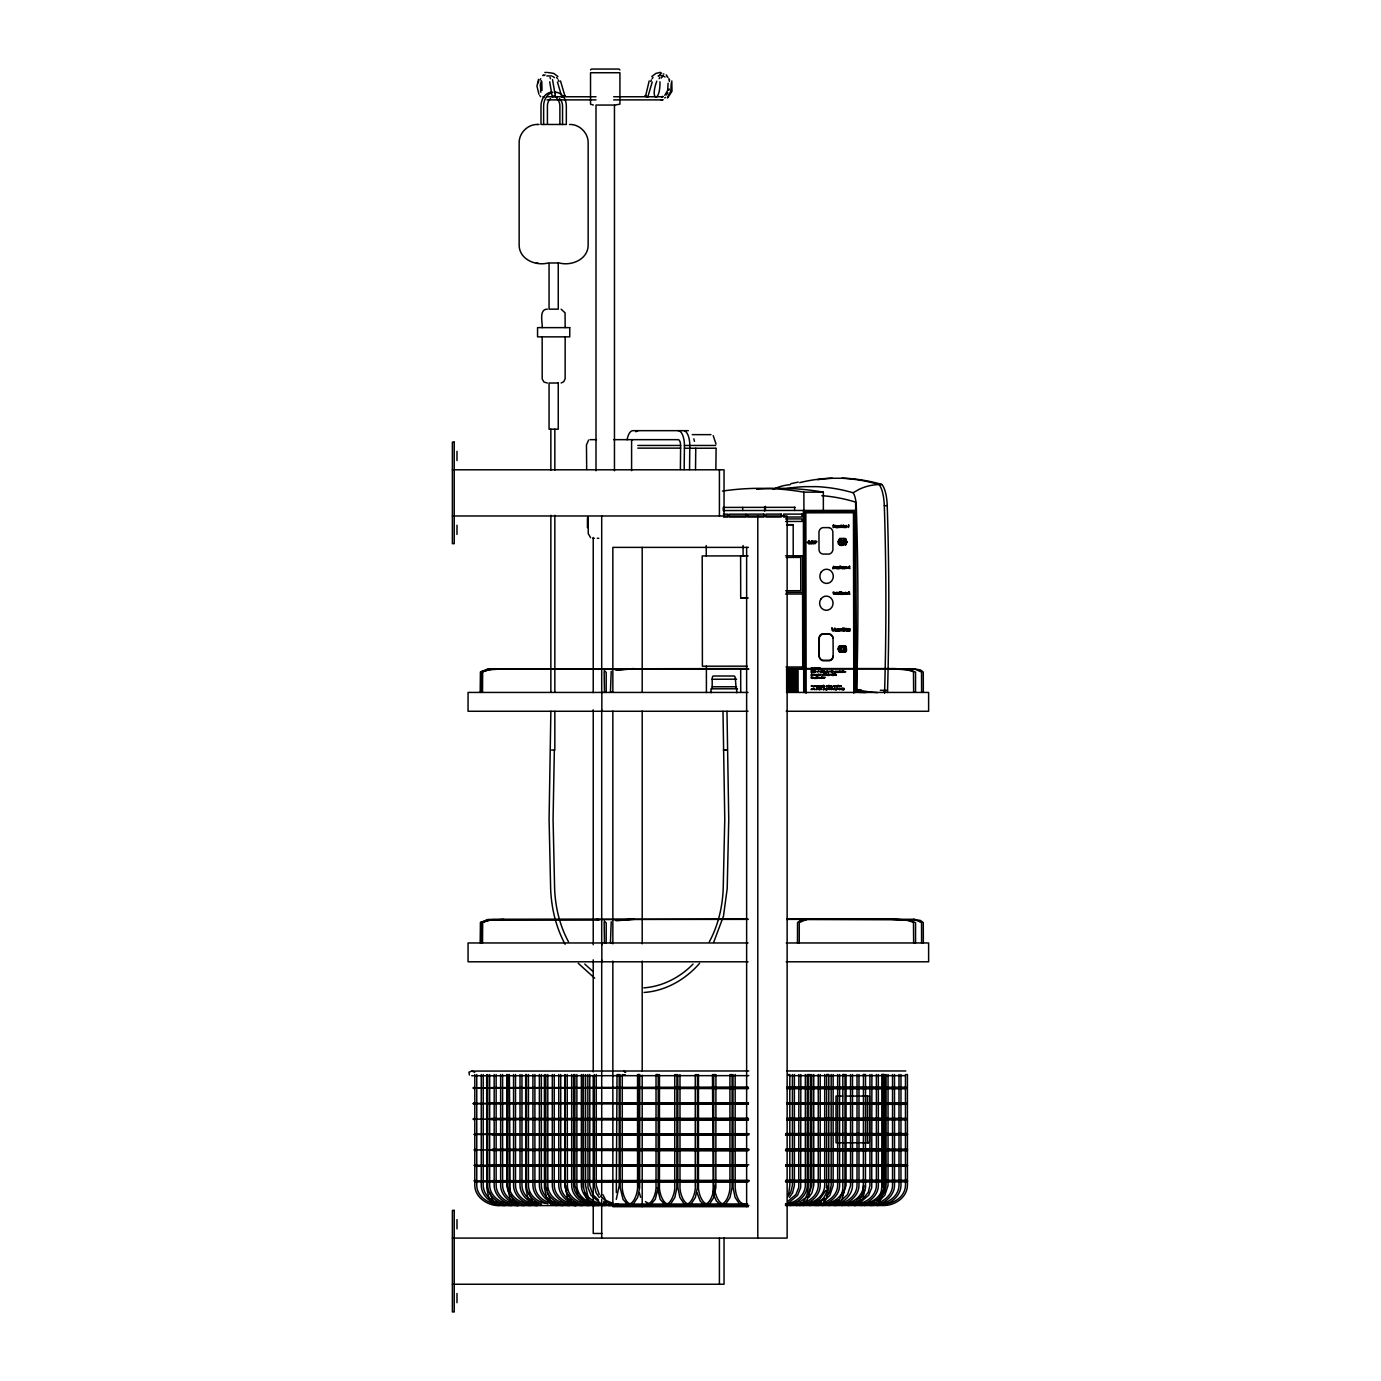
<?xml version="1.0" encoding="UTF-8"?>
<svg xmlns="http://www.w3.org/2000/svg" width="1381" height="1381" viewBox="0 0 1381 1381"><rect width="100%" height="100%" fill="white"/><g stroke="black" fill="none" stroke-linecap="round" stroke-linejoin="round"><path stroke-width="1.5" d="M817.362 686.978L817.293 686.064M680.384 469.436L680.626 445.459A5.8 2.451 -90 0 0 678.192 439.659L613.596 439.659M684.182 469.609L684.424 445.459A14.777 6.249 -90 0 0 678.192 430.665M689.551 469.609L689.792 445.459A14.777 6.249 -90 0 0 683.543 430.665L632.861 430.665A14.777 6.249 -90 0 0 627.095 439.797M695.523 469.592L695.765 448.238M715.859 469.212L716.1 448.186M812.926 674.791L813.012 674.498M822.04 689.084L822.023 689.084M830.879 686.961C831.31 683.181 832.536 690.241 832.156 686.616L831.552 685.787L830.861 686.961M837.766 688.515C835.367 688.342 840.597 689.551 837.991 688.636M834.262 671.891L833.485 671.114L834.089 672.167M865.749 692.572A49.509 3.919 1.4 0 1 863.401 692.485L856.583 692.209L856.652 689.637A966.13 311.864 89.9 0 0 856.324 506.672L856.255 504.98A17.124 5.524 89.9 0 0 853.285 492.965M829.981 671.39C831.655 671.166 827.996 672.064 830.016 671.39M822.506 1203.766L826.753 1197.292L828.738 1187.677L828.807 1074.522L826.632 1074.522L826.684 1185.485C830.948 1194.548 811.217 1210.723 821.005 1202.782M863.349 1074.522L865.524 1074.522L865.455 1187.677L862.59 1199.278L857.964 1204.612M831.742 674.446C828.168 673.98 831.845 675.378 831.725 674.446M819.416 687.03L819.416 685.805M846.588 526.713L845.828 525.902L846.622 526.713M849.298 630.685L849.142 628.976M840.891 648.138L842.168 650.589M844.033 671.546C841.909 672.478 844.758 669.457 844.015 672.392M818.26 671.045C820.918 671.114 814.876 672.668 818.294 671.425M832.087 671.028L832.432 672.426L831.379 671.131M837.49 671.753C838.871 669.388 838.129 674.929 837.559 671.459M839.562 685.839L839.199 686.944L839.907 685.753M819.002 687.203L818.778 686.029M836.679 689.533L836.696 688.618M840.252 689.205C839.389 686.806 838.785 691.553 840.287 689.067M814.238 688.532L814.807 689.361C815.808 690.569 812.442 688.221 813.823 689.43M813.823 686.409L814.876 686.15L813.892 686.65M816.206 689.43L816.43 688.653M818.001 689.326L817.293 688.981M820.072 686.754L820.124 685.77L820.297 686.72M829.498 689.292L830.879 688.653M835.643 674.204L836.265 675.395L835.85 674.118M844.568 671.753L845.742 671.839L844.62 671.598M812.684 672.461L812.08 670.683M811.717 678.209L811.079 677.536L812.114 677.363M840.045 527.507C836.869 525.729 842.928 525.522 839.7 527.507M823.369 674.946L822.196 674.463L823.283 675.188M826.494 1187.746L826.684 1185.485M863.47 1185.433C863.142 1196.619 851.801 1204.111 841.478 1203.956M865.266 1187.746L865.438 1185.485M882.683 1187.539L882.856 1074.522M825.717 674.429C823.18 672.392 827.771 675.723 825.717 674.152M884.479 692.433L884.634 690.362A974.779 314.661 89.9 0 0 884.306 505.688A25.514 8.234 89.9 0 0 879.093 484.576A49.664 45.349 -50 0 0 859.12 489.323L853.147 492.741L846.242 490.911A1464.464 472.734 89.9 0 0 816.689 486.647L804.26 486.664A1464.464 472.734 89.9 0 0 782.112 489.375M813.823 677.691L815.826 678.244L815.998 677.208M826.149 671.874L826.701 671.183L826.787 672.34M825.7 689.309L825.907 688.67M837.352 686.616L836.713 685.908L837.577 686.789M819.882 675.309L819.106 674.239L819.658 675.085M816.275 678.157L815.481 677.467L816.568 677.45M825.976 689.395L825.044 689.499M813.996 543.7L814.462 542.043M822.455 686.098L822.092 686.961M827.875 672.133L828.945 671.39L827.84 672.133M827.478 689.084L828.583 689.326L827.582 688.774M833.244 689.533L833.986 688.567L833.226 689.533M813.582 677.45C814.531 677.553 810.526 678.416 811.372 678.106M818.139 686.064L816.43 686.909M849.678 594.21C847.347 594.141 849.971 593.64 849.436 592.553M813.012 686.098L813.53 686.875L812.926 686.184M590.533 69.965L591.465 69.05L618.999 69.05L619.931 69.965M848.97 591.759L849.643 594.21M814.1 543.044L813.012 542.543L813.961 543.216M836.057 686.633C836.506 686.72 834.487 686.53 834.124 686.046M839.493 544.822L839.821 538.486M849.401 567.159L848.435 566.883L849.66 566.262M818.57 674.653L817.448 675.464L818.381 674.17M845.707 544.77L845.707 538.832M845.655 651.884L845.673 646.222M538.383 82.774L538.642 81.168M541.818 81.79L541.991 90.352M659.945 81.79C660.429 103.247 649.346 101.158 656.786 81.168M616.323 1192.545L617.031 1074.591L619.223 1074.591L619.223 1185.554L616.289 1199.347M849.401 592.553L848.59 592.035M812.149 668.87L811.614 667.955L812.063 669.043M819.434 687.03L818.778 687.445M840.166 527.145L839.976 526.04L839.527 526.99M847.036 567.936L846.139 567.246L847.054 567.936M842.462 543.717L842.703 543.803A8.131 7.699 89.9 0 0 843.739 542.957L843.946 540.368M844.395 542.025L844.205 540.644M844.223 649.139L844.154 647.758M814.186 672.15L814.272 671.183M815.532 675.154L814.894 674.256M835.678 672.046L835.574 671.373M812.114 675.395L812.287 674.532M823.3 672.357L823.18 671.149L820.849 671.149L820.832 672.443L822.144 672.443L822.109 671.149M819.641 671.511L820.728 671.701M817.259 688.981L818.173 688.67L817.604 689.326M836.472 593.951L836.489 592.518L838.647 592.518L838.716 594.382C839.544 589.48 839.475 596.281 837.87 593.744L837.041 594.382L837.093 592.518M838.716 594.417L839.147 592.484M587.443 527.646L587.443 517.892M838.181 527.507L838.543 526.144C838.802 530.131 838.94 523.209 838.025 526.955L837.231 525.764L837.266 527.507M842.462 527.49L843.325 525.039L842.237 526.713L841.081 525.039C842.099 529.527 840.839 526.506 842.928 525.557M844.671 568.627L845.068 567.108C845.362 571.561 845.517 563.845 844.499 568.005C843.411 563.845 843.774 571.561 843.964 567.108L844.706 568.627M824.181 678.33L825.009 677.225L824.371 678.036M668.87 90.352L669.198 88.988M788.482 1195.186L789.811 1185.554L789.811 1074.591L787.636 1074.591M844.654 593.744L845.552 592.432M841.046 540.644L842.703 543.803A8.131 7.699 89.9 0 0 843.636 542.957L844.154 542.474M840.77 648.138L842.168 647.534M846.19 566.728C844.205 570.215 849.885 567.367 846.156 566.728M823.939 678.14L823.732 677.242M652.229 82.014L647.862 96.791L645.514 96.342L649.174 80.944M843.826 688.48L843.532 689.309C842.255 687.686 844.05 692.244 843.791 688.48M845.068 651.815L845.224 646.187M836.679 685.908L837.904 686.012M829.774 689.464L828.945 689.102M811.769 688.843L811.182 689.706L811.631 688.791M842.151 688.463L841.685 689.654L842.306 688.463M815.947 542.698L816.965 541.421L815.083 541.007L815.101 543.717L815.653 542.698M833.451 568.074C835.971 570.508 833.261 563.586 833.261 568.644M814.393 669.44C813.271 665.642 811.735 670.545 814.894 669.44L814.859 668.266C816.413 671.995 815.67 665.193 815.601 668.836L814.876 667.644M843.705 689.602L844.102 688.48M819.572 689.689L819.261 688.946M832.76 568.644L833.658 566.193M812.632 689.412L812.08 688.67L812.96 689.05M820.918 675.05L820.487 674.17L820.953 675.05M824.647 686.599L824.112 685.856L824.526 686.754M836.938 672.081L836.523 671.131L836.886 672.133M841.115 689.361L840.563 688.618L841.461 688.998M823.093 686.737L822.886 685.805M826.787 686.737L826.58 685.805M834.538 675.067L832.311 675.464M839.89 539.022C855.857 535.811 836.178 555.145 840.011 538.901M839.717 646.153L845.327 646.187M836.731 689.43L835.729 690.103L836.558 688.515M817.207 685.891L816.378 686.858M821.816 686.046L820.935 686.892M825.873 1190.37L819.572 1199.519L811.614 1203.973M863.608 1192.891L864.644 1190.37M827.616 675.447L827.323 674.17L826.546 674.826M819.624 671.511L820.746 671.701M818.95 677.26L819.693 678.347L818.76 677.432M538.538 79.356L536.95 86.123L538.918 94.253M541.456 80.754L540.282 84.742L540.8 90.352M823.87 677.363L822.886 678.226M847.468 593.985C847.606 589.998 844.136 595.453 847.485 593.985M848.573 568.143L849.971 568.609L849.453 567.764M816.464 542.06L815.653 541.473M827.34 685.787L828.065 686.961L827.167 685.839M828.911 674.549L829.653 675.447L828.738 674.17M709.316 941.842C718.172 925.46 722.539 906.937 723.212 888.38L724.766 819.278L722.988 711.37M713.597 942.498L723.471 916.138L727.2 888.639L728.754 819.278L726.976 711.284M848.521 525.022L848.435 527.473L848.883 525.022M661.171 78.096L663.225 75.731M839.389 544.822L845.811 544.77M808.8 1194.548L811.804 1185.433L811.804 1074.522M842.41 1192.321C838.526 1199.83 830.24 1203.887 822.092 1203.956M842.824 1195.29L846.052 1185.485L846.052 1074.522M881.164 1192.321C877.401 1199.761 868.977 1203.887 860.846 1203.956M881.579 1195.29L884.807 1185.485L884.807 1074.522M839.562 645.738L839.562 652.16M814.203 672.029L814.238 671.183M837.318 568.644L837.732 568.005C839.372 570.526 839.372 563.707 838.526 568.661L838.491 566.78L836.334 566.78L836.006 568.351L835.298 566.78L836.506 568.558M844.257 647.758L842.22 647.689M667.852 92.855L666.402 94.892M827.202 689.551L827.202 688.636M824.198 688.066L823.318 689.62L823.87 688.86M831.466 688.515C831.051 691.467 833.503 687.289 831.293 688.636M658.789 75.834L661.464 73.02M552.193 96.601L555.386 96.083L552.193 96.601L549.707 81.79M848.538 568.143L849.436 567.159M625.334 1075.091L623.556 1075.022L625.144 1075.298M845.483 525.574C847.002 531.633 847.244 521.379 845.189 527.473L843.791 527.473M811.424 674.36L812.304 674.532M827.064 688.532L826.27 690.12L827.064 689.671M826.77 674.722L828.168 675.447L828.514 674.411M832.38 674.411L832.104 675.361M787.791 1196.602L790.726 1192.321L792.418 1185.433L792.418 1074.522M789.38 1197.517L792.556 1192.891L794.386 1185.485L794.386 1074.522M808.765 1197.517L811.942 1192.891L813.754 1185.485L813.754 1074.522M826.546 1196.602L829.498 1192.321L831.172 1185.433L831.172 1074.522M862.21 1195.29L855.944 1201.297L850.437 1203.956M881.458 1196.602L884.392 1192.321L886.084 1185.433L886.084 1074.522M667.852 96.705L670.803 91.232L671.287 82.774M837.283 686.702L837.024 686.737M814.479 675.274L813.858 674.152L814.1 675.24M814.013 678.399L816.05 678.434M830.879 689.568L830.861 688.653M835.695 685.77L836.144 686.771M819.037 689.706L819.572 688.083L819.296 689.516M844.084 649.588L843.567 650.071A8.131 7.699 89.9 0 1 842.531 650.917L842.065 650.589M815.481 671.632C814.755 669.198 815.032 674.532 815.929 671.149M832.536 674.377L833.14 675.43M841.426 671.373L841.133 672.409L841.461 671.373M835.229 671.373L835.988 672.098L834.953 672.271M815.532 675.05L815.739 674.808M834.003 685.994C831.811 687.962 835.505 683.992 834.815 686.944M699.563 963.334C685.597 979.509 665.59 990.988 644.064 992.456M849.419 567.764L849.626 566.262M829.239 674.394L828.565 675.447L828.531 674.118M818.122 677.795C819.175 676.845 815.895 677.778 818.139 677.622M815.808 686.219C813.599 685.39 817 686.668 815.757 686.081M826.39 685.77L826.58 686.944M651.746 76.542L655.906 73.4L660.498 72.347M633.43 1203.852L637.677 1197.379L639.662 1187.746L639.748 1074.591L637.556 1074.591L637.556 1185.537C638.143 1192.424 634 1203.749 629.028 1204.025M670.614 1203.921L674.86 1197.448L676.845 1187.833L676.932 1074.677L674.739 1074.677L674.739 1185.623C675.464 1192.2 671.166 1203.766 666.212 1204.111M691.139 1203.921L695.385 1197.448L697.37 1187.833L697.457 1074.677L695.264 1074.677L695.264 1185.623C695.989 1192.2 691.691 1203.766 686.737 1204.111M709.61 1203.852L713.856 1197.379L715.841 1187.746L715.928 1074.591L713.735 1074.591L713.735 1185.537C714.322 1192.442 710.179 1203.749 705.208 1204.025M725.802 1203.852L730.048 1197.379L732.034 1187.746L732.103 1074.591L729.928 1074.591L729.928 1185.537C730.514 1192.442 726.371 1203.749 721.383 1204.025M877.695 1203.697L881.941 1197.223L883.926 1187.591L883.995 1074.435L881.82 1074.435L881.82 1185.381C881.648 1193.08 879.076 1205.406 870.548 1203.956M847.036 593.968L847.036 592.829M561.808 96.791L564.915 95.893L561.808 96.791L557.441 82.014M846.449 592.829L846.449 593.968M693.055 964.076C680.091 977.403 662.5 986.552 643.805 987.847M807.177 1196.602L800.548 1201.47L789.794 1203.956M863.367 1198.466L868.252 1192.321L869.926 1185.433L869.926 1074.522M877.712 1199.519L879.818 1197.517M664.779 95.324L667.679 90.352L668.076 83.205M836.472 568.558L836.696 566.78M842.859 540.575L844.05 540.368M830.43 685.856L830.223 686.737M667.593 98.034L671.995 91.232L671.805 80.944M817.069 675.344L816.033 674.826L817.051 674.325M822.886 686.961L821.591 686.978M817.051 669.457L817.069 668.767M812.201 669.336C813.72 666.471 808.903 668.577 812.063 669.405M611.213 671.287L610.437 692.14L612.353 692.14M611.213 921.8L610.437 942.653L612.353 942.653M824.595 1198.466L817.293 1202.558L809.18 1203.956M823.646 1201.297L829.912 1195.29L833.14 1185.485L833.14 1074.522M838.957 1199.519L831.069 1203.956M841.771 1200.089L847.571 1194.548L850.558 1185.433L850.558 1074.522M879.507 1198.466L872.188 1202.558L864.074 1203.956M878.558 1201.297L884.807 1195.29L888.035 1185.485L888.035 1074.522M839.458 645.738L845.793 646.222M845.621 652.108L839.458 652.16M823.749 689.671L824.164 688.066M588.617 440.073L586.459 444.837L586.683 469.419M611.248 1202.834L609.28 1203.921M650.658 1204.612L655.285 1199.278L658.15 1187.677L658.219 1074.522L656.027 1074.522L656.027 1185.45C656.579 1192.338 652.557 1203.593 647.499 1203.956M802.775 1204.698L807.419 1199.347L810.267 1187.746L810.336 1074.591L808.161 1074.591L808.161 1185.537C808.748 1192.424 804.605 1203.749 799.616 1204.025M837.438 1204.612L842.065 1199.278L844.93 1187.677L844.999 1074.522L842.824 1074.522L842.824 1185.45C843.463 1192.062 839.337 1203.524 834.279 1203.956M838.198 685.356L838.181 686.495M743.479 1203.628L741.908 1204.025M841.271 686.875L841.236 685.839M787.636 1201.47L795.888 1194.548L798.719 1187.539L798.874 1074.522M788.706 1202.782L797.614 1195.29L800.669 1187.746L800.842 1074.522M861.14 1200.089L856.047 1202.558L847.934 1203.956M859.759 1202.782L868.666 1195.29L871.722 1187.746L871.894 1074.522M475.789 1166.047L473.959 1165.288L746.948 1164.718M849.798 631.065L850.299 629.028L848.435 628.545L848.469 631.117L849.608 631.1M801.619 1202.782L798.684 1203.973M804.363 1202.558C811.7 1200.106 818.139 1193.477 818.26 1185.433L818.26 1074.522M823.818 1202.54C830.861 1200.21 837.594 1193.477 837.646 1185.433L837.646 1074.522M824.595 1203.956C832.242 1201.453 839.544 1194.185 839.596 1185.485L839.596 1074.522M839.303 1201.47L828.548 1203.956M837.525 1203.956C845.431 1201.315 852.37 1194.168 852.509 1185.485L852.509 1074.522M843.981 1203.956C851.628 1201.453 858.913 1194.185 858.982 1185.485L858.982 1074.522M863.367 1203.956C870.997 1201.453 878.299 1194.185 878.351 1185.485L878.351 1074.522M873.051 1203.956L875.899 1202.782M878.644 1202.558C885.981 1200.106 892.419 1193.477 892.54 1185.433L892.54 1074.522M879.507 1203.956C887.154 1201.453 894.439 1194.185 894.508 1185.485L894.508 1074.522M885.963 1203.956C893.611 1201.453 900.913 1194.185 900.964 1185.485L900.964 1074.522M824.82 671.131L825.13 672.443L824.802 671.131M820.797 688.515L820.953 689.723L820.953 688.498M611.455 1204.819L608.52 1205.596M802.585 1204.819L799.651 1205.596M821.056 1204.733L818.122 1205.509M837.249 1204.733L834.314 1205.509M857.774 1204.733L854.839 1205.509M812.926 677.208L812.477 678.485M792.228 1203.973C800.169 1201.349 807.16 1194.185 807.298 1185.485L807.298 1074.522M805.158 1203.973C813.098 1201.349 820.072 1194.185 820.21 1185.485L820.21 1074.522M828.272 686.547L828.565 685.373L828.289 686.547M874.933 1205.181L870.6 1205.509M644.754 95.893L647.862 96.791M817.414 668.197L816.706 668.991M661.62 96.756L662.984 96.394M788.741 1203.334C797.182 1201.574 805.175 1194.513 805.347 1185.433L805.347 1074.522M859.793 1203.334C868.235 1201.574 876.227 1194.513 876.4 1185.433L876.4 1074.522M821.971 677.173L821.764 678.503M546.79 75.938L551.554 75.938M658.116 75.938L659.289 75.679M790.778 483.73L798.183 482.107M841.219 540.385L842.531 540.8M820.193 677.829L821.143 678.071L820.055 677.708M856.583 689.879L855.633 502.132A1409.19 454.901 89.9 0 0 821.799 495.658M839.717 538.486L845.207 538.417M615.322 669.992L633.741 668.559M616.875 670.165L633.793 668.836M615.322 920.523L633.741 919.073M616.875 920.678L633.793 919.366M801.653 1203.334L796.25 1203.956M795.68 1204.836L789.863 1205.509M802.137 1204.836L796.319 1205.509M808.593 1204.836L802.775 1205.509M821.022 1203.334L815.636 1203.956M815.049 1204.836L809.231 1205.509M821.505 1204.836L815.688 1205.509M827.979 1204.836L822.161 1205.509M837.525 1203.818C846.933 1203.006 856.79 1195.687 857.014 1185.433L857.014 1074.522M834.435 1204.836L828.617 1205.509M840.891 1204.836L835.073 1205.509M847.347 1204.836L841.53 1205.509M853.803 1204.836L847.986 1205.509M860.259 1204.836L854.459 1205.509M866.733 1204.836L860.915 1205.509M875.934 1203.334L785.685 1203.869M869.961 1204.836L864.143 1205.509M873.293 1205.371L876.417 1204.836M882.873 1204.836L877.056 1205.509M561.152 382.986L563.811 381.674L565.14 378.705L565.157 336.86M544.874 72.468L546.652 72.468M856.893 1203.818L854.39 1203.956C860.777 1203.369 863.505 1192.045 863.349 1185.45L863.47 1074.522M488.598 669.233L482.124 672.081L482.073 692.433M488.598 919.746L482.124 922.612L482.073 942.964M805.744 919.746L799.288 922.612L799.219 942.964M811.942 675.499L811.13 675.965L811.458 674.17M817.759 668.145L816.309 668.041L817.086 669.457M537.744 124.463C527.818 124.135 518.911 133.025 519.152 142.934L519.152 244.506C518.738 259.145 535.535 266.326 548.136 262.977M559.184 262.977C571.769 266.326 588.565 259.145 588.151 244.506L588.151 142.934C588.41 133.025 579.485 124.135 569.576 124.463M829.273 686.978L829.273 685.373L829.135 686.961M662.915 99.76L661.102 99.881M748.122 1087.192L472.923 1087.969L748.398 1088.521M474.028 1088.763L475.116 1087.969L474.028 1087.192M748.122 1102.763L472.923 1103.557L748.398 1104.092M474.028 1104.334L475.116 1103.557L474.028 1102.763M748.122 1118.351L472.923 1119.128L748.209 1119.87M474.028 1119.905L475.116 1119.128L474.028 1118.351M905.66 1087.192C902.086 1088.867 909.233 1088.867 905.66 1087.192L786.946 1087.192M748.847 1133.68L473.907 1134.353L746.948 1135.13M475.012 1135.13L476.117 1134.353L475.012 1133.577M905.66 1102.763C902.069 1104.576 909.233 1104.368 905.66 1102.763L786.946 1102.763M746.948 1149.147L473.907 1149.924L747.052 1150.666M475.012 1150.701L476.117 1149.924L475.012 1149.147M905.66 1118.351C902.069 1119.939 909.25 1120.146 905.66 1118.351L786.946 1118.351M906.644 1133.577C903.07 1135.251 910.217 1135.251 906.644 1133.577L785.772 1133.577M748.847 1180.392L473.959 1180.859L475.012 1181.843L747.052 1181.825M475.012 1181.843L476.117 1181.066L475.012 1180.289M906.644 1149.147C903.07 1150.822 910.217 1150.822 906.644 1149.147L785.772 1149.147M906.644 1164.718C903.07 1166.393 910.217 1166.393 906.644 1164.718L785.772 1164.718M906.644 1180.289C903.122 1181.963 910.183 1182.032 906.644 1180.289L785.772 1180.289M662.069 96.756L663.104 96.653M547.601 72.468L553.764 73.4L557.924 76.542M747.932 668.836L487.631 668.991L480.398 672.064L480.329 692.433M488.408 669.25L489.754 669.146M747.932 919.366L487.631 919.522L480.398 922.577L480.329 942.964M488.408 919.763L489.754 919.66M806.418 919.401L800.255 920.506L797.545 922.577L797.476 942.964M805.572 919.763L806.521 919.677M748.761 1070.966L471.87 1071.069L468.953 1072.191L469.385 1075.022M802.724 1203.956C813.098 1204.094 824.44 1196.533 824.716 1185.433L824.716 1074.522M877.004 1203.956C887.379 1204.094 898.738 1196.533 898.996 1185.433L898.996 1074.522M806.211 919.418L914.101 919.677M489.565 669.164L598.111 669.25M489.565 919.677L598.111 919.763M725.543 750.073C730.117 749.969 719.864 750.142 724.507 750.09M503.961 668.836L488.926 669.82L482.677 671.787L482.521 692.14L480.605 692.14L480.778 671.753L492.43 669.043L747.915 668.559M503.961 919.366L488.926 920.35L482.677 922.318L482.521 942.653L480.605 942.653L480.778 922.284L492.43 919.573L747.915 919.073M743.099 555.887L743.082 545.53M722.487 491.066A2441.107 788.016 89.9 0 1 803.88 492.171L823.335 492.137L823.369 510.435M884.306 505.688L887.223 505.688A974.779 314.661 89.9 0 1 887.551 690.362A8.718 2.814 89.9 0 1 887.413 692.433M795.145 507.31L723.23 507.414L723.247 510.556L855.633 510.383M723.506 514.181L727.822 514.181L727.822 517.081L723.506 517.081M785.599 518.928L801.964 518.911L801.981 521.448L785.599 521.466M793.177 524.711L786.946 524.711L793.177 524.711L793.229 555.801L802.516 555.801L802.585 594.02L785.599 594.037M833.382 525.056L833.882 526.023C836.006 522.985 835.246 529.458 834.763 526.437L833.382 527.507L833.382 525.056L833.416 527.49M836.04 527.214L836.99 527.507M838.215 527.507L837.542 526.144L837.577 527.507L835.712 527.507L835.712 525.781L836.955 525.764L836.075 526.454M811.993 541.024C808.23 542.06 811.89 547.359 811.942 541.024L814.479 541.369M837.974 541.645C841.357 533.377 838.837 549.828 838.077 542.129M847.123 541.68L846.432 541.68C845.863 534.395 846.311 549.431 846.449 542.163L847.244 542.163M813.426 543.734L812.511 543.734L812.494 541.007M744.1 555.887L702.204 555.939L702.394 666.212L747.121 666.16M785.547 555.818L802.516 555.801M786.238 557.423L800.721 557.406L800.773 590.705L785.72 590.74M840.08 566.175L839.613 568.627L840.08 567.556C842.082 569.783 842.117 564.743 840.045 567.142L840.045 566.175L840.08 567.142M840.045 567.556L840.08 568.627M842.289 567.453L843.239 567.453L842.306 568.299M842.289 568.299L843.342 568.627L841.909 568.627L841.909 566.693L843.29 566.693L842.306 567.453M837.352 568.644L836.955 566.78M839.734 591.914L839.769 594.365M840.2 591.914L840.235 592.881L841.15 591.914M841.581 591.914L841.616 594.365C845.517 594.503 840.977 593.916 843.359 593.191M786.359 592.38L802.585 592.345M835.833 593.537C833.813 591.534 837.438 596.937 836.851 592.518M843.377 593.191L842.065 592.432L842.099 594.365M802.585 594.02L802.724 669.025L786.445 669.06M840.2 594.365L841.15 593.295L841.15 594.365M740.613 555.887L740.699 598.008L747.052 598.008M831.932 627.975L833.434 630.133L834.884 627.975C835.626 632.274 831.12 632.256 831.983 627.975M846.156 628.545C848.538 628.562 847.899 629.753 846.657 629.995L846.691 630.685C850.8 631.013 843.342 632.17 846.208 628.545M838.146 628.821L839.303 631.152L837.697 631.152L837.697 628.821L838.146 630.754M848.918 628.976L848.97 630.685M841.236 629.201L840.097 631.152L839.424 628.804L841.961 628.804L841.961 631.152L841.202 629.201M838.025 648.759L838.716 646.636M838.612 646.636L839.165 651.314L837.904 649.243M846.398 651.349L846.501 649.277M842.531 650.917L842.634 650.917A8.131 7.699 89.9 0 0 843.67 650.071M845.932 651.349L845.914 646.671L846.484 648.794M845.189 651.78L839.734 651.711L839.734 646.204M786.013 667.006L802.706 666.971M814.911 667.644L814.566 669.44M818.087 667.644C819.399 667.627 819.485 669.405 818.087 669.422L818.087 667.644L818.122 669.422M811.458 667.955L811.493 669.146M748.83 669.095L740.682 669.112L740.734 692.313M813.185 670.665L812.857 672.461M831.742 670.631L831.414 672.426L831.707 670.631M839.665 670.614L839.7 672.409M813.167 670.665L813.185 672.461L811.13 672.461L811.13 670.665L812.114 670.683M827.184 672.426L827.495 670.631L827.202 672.426M833.382 673.652L833.382 675.43L833.347 673.652L834.538 674.48M822.541 677.173L821.419 676.914L821.436 678.261M711.543 688.826A2.745 0.88 89.9 0 0 712.199 686.789L712.182 679.245L736.608 679.193M811.476 686.322C814.22 686.081 809.508 685.874 811.959 685.649M712.199 686.789L736.608 686.754M817.069 688.083L816.775 689.706L817.034 688.083M824.457 688.066L823.905 689.689M737.471 688.774L711.008 688.826L711.025 692.761M842.514 689.654L842.79 688.031L842.531 689.654M887.551 690.362L880.336 690.276M547.014 96.756L596.005 96.756M613.665 96.756L662.656 96.756M546.928 99.881L595.988 99.881M613.665 99.881L662.742 99.881M593.312 105.06L590.533 104.145L590.533 72.744L619.931 72.744L619.931 104.145L614.977 105.06M537.554 124.463L539.004 124.463M548.136 124.463L566.331 124.463L566.331 106.009A13.845 11.341 -90 0 0 564.156 97.861M536.346 262.942L537.744 262.977M547.377 309.154C538.452 309.051 542.837 323.534 542.163 327.625M542.163 336.86L542.198 379.015L543.959 382.071L547.377 383.02M684.458 430.665L688.359 430.665M692.261 434.635L710.956 434.635M590.05 439.659L596.471 439.659M637.815 445.459L680.626 445.459M684.424 445.459L689.792 445.459M690.707 445.459L715.531 445.459M637.815 448.135L680.626 448.135M684.424 448.255L689.792 448.255M690.707 448.255L715.531 448.204M452.381 469.799L724.041 469.799L724.041 515.976M452.381 515.976L787.135 515.976L787.135 1238.084L452.381 1238.084M592.881 538.297L594.313 538.297M597.3 538.297L598.819 538.297M748.381 547.377L612.853 547.377L612.853 691.726M741.442 555.887L748.139 555.887M748.209 598.008L740.699 598.008M786.704 668.559L894.888 668.577L910.683 669.992L915.551 672.167L915.551 692.14L913.635 692.14L913.48 671.787L907.231 669.82L892.212 668.836M786.687 668.836L913.532 668.853M887.914 669.129L914.101 669.164M748.036 692.433L468.055 692.433L468.055 711.267L748.036 711.267M786.549 692.433L928.619 692.433L928.619 711.267L786.238 711.267M786.704 919.073L894.888 919.107L910.683 920.523L915.551 922.681L915.551 942.653L913.635 942.653L913.48 922.318L907.231 920.35L892.212 919.366M786.687 919.366L913.532 919.383M748.036 942.964L468.055 942.964L468.055 961.797L748.036 961.797M786.238 942.964L928.619 942.964L928.619 961.797L786.238 961.797M786.997 1070.966L905.815 1070.966M906.506 1074.522L907.421 1074.522L907.421 1185.485C907.11 1197.534 894.767 1205.63 883.512 1205.509L785.409 1205.509M471.732 1075.747L748.813 1075.644M789 1075.644L904.831 1075.644M490.997 1087.589L581.608 1087.589M585.924 1087.589L748.45 1087.589M787.222 1087.434L888.673 1087.589M490.945 1087.779L581.556 1087.779M585.872 1087.779L747.673 1087.779M623.332 1088.366L748.45 1088.366M787.291 1088.366L888.673 1088.366M786.652 1088.521L905.66 1088.763M842.669 1096.065L836.006 1096.065L836.006 1142.778L868.597 1142.778M846.467 1096.065L869.426 1096.065L869.426 1141.362L868.39 1142.778M490.997 1103.16L581.608 1103.16M585.924 1103.16L748.45 1103.16M787.222 1103.005L888.673 1103.16M490.945 1103.35L581.556 1103.35M585.872 1103.35L747.673 1103.35M623.332 1103.937L748.45 1103.937M787.291 1103.937L888.673 1103.937M786.652 1104.092L905.66 1104.334M491.153 1118.455L748.398 1118.575M787.222 1118.575L888.604 1118.575M490.945 1118.921L581.608 1118.731M585.872 1118.921L748.45 1118.731M787.291 1118.731L888.673 1118.731M623.332 1119.508L748.45 1119.508M787.291 1119.508L888.673 1119.508M491.066 1119.68L748.398 1119.68M786.652 1119.68L888.604 1119.68M786.842 1119.87L905.66 1119.905M491.999 1133.956L748.709 1133.956M786.065 1133.801L889.675 1133.956M491.947 1134.146L748.675 1134.146M624.316 1134.733L747.294 1134.733M786.117 1134.733L889.675 1134.733L785.496 1134.906M492.05 1134.906L748.83 1134.906M785.772 1135.13L906.644 1135.13M492.154 1149.251L748.847 1149.251M491.947 1149.717L748.709 1149.527M624.316 1150.304L747.294 1150.304M786.117 1150.304L889.675 1150.304M492.05 1150.477L748.83 1150.477M785.496 1150.477L889.606 1150.477M785.668 1150.666L906.644 1150.701M492.154 1164.822L748.847 1164.822M624.316 1165.098L747.294 1165.098M624.316 1165.875L632.947 1165.875M623.763 1166.047L747.225 1166.047M785.582 1166.168L889.606 1166.047M475.012 1166.272L747.052 1166.237M785.668 1166.237L906.644 1166.272M491.999 1180.669L748.709 1180.669M786.117 1180.669L889.675 1180.669M491.947 1180.859L748.675 1180.859M492.05 1181.618L748.83 1181.618M785.496 1181.618L889.675 1181.446M785.582 1181.739L906.644 1181.843M512.351 1204.025L516.632 1204.025M531.581 1204.025L535.863 1204.025M550.812 1204.025L555.093 1204.025M565.761 1204.025L574.859 1203.956M599.112 1204.025L603.411 1204.111M612.801 1204.111L747.622 1203.956M785.409 1203.956L883.46 1203.956C893.835 1204.094 905.194 1196.533 905.47 1185.433L905.47 1074.522M748.882 1205.509L497.384 1205.596C486.595 1204.923 475.064 1197.103 474.805 1185.485L474.805 1074.522M686.754 1205.665L552.141 1204.888M748.381 1206.683L612.853 1206.683L612.853 961.055M602.116 1233.457L593.226 1233.457L593.226 1205.458M452.381 1284.244L724.041 1284.244L724.041 1238.084M551.537 750.038L554.834 750.107L554.834 711.336M914.395 668.887L920.557 669.975L923.268 672.064L923.337 692.433M596.385 668.853L597.645 668.905M597.248 668.887L598.888 668.991M860.95 689.81L856.652 689.637L863.401 690.966A49.63 18.022 7.5 0 0 877.47 692.589M856.583 692.209L860.898 692.313M914.395 919.401L920.557 920.506L923.268 922.577L923.337 942.964M596.385 919.383L598.888 919.522M913.324 668.853L914.602 668.887M554.351 750.09L553.073 819.278L554.61 888.38C555.283 906.92 559.65 925.46 568.506 941.825M913.324 919.383L914.602 919.418M615.753 1203.818L618.256 1203.956M611.731 1205.509L602.91 1203.973M602.582 1205.371L605.275 1205.509M598.819 1205.509C587.564 1205.268 574.185 1197.81 573.65 1185.433L573.65 1074.522M595.591 1205.509C584.353 1205.648 571.993 1197.534 571.682 1185.485L571.682 1074.522M589.135 1205.509C577.897 1205.648 565.537 1197.534 565.226 1185.485L565.226 1074.522M582.678 1205.509C571.441 1205.648 559.081 1197.534 558.77 1185.485L558.77 1074.522M576.205 1205.509C564.984 1205.648 552.624 1197.534 552.314 1185.485L552.314 1074.522M569.749 1205.509C558.511 1205.648 546.151 1197.534 545.858 1185.485L545.858 1074.522M563.293 1205.509C552.055 1205.63 539.712 1197.534 539.384 1185.485L539.384 1074.522M556.836 1205.509L551.019 1204.836M537.451 1205.509C526.213 1205.63 513.87 1197.534 513.559 1185.485L513.559 1074.522M530.995 1205.509C519.757 1205.648 507.397 1197.534 507.103 1185.485L507.103 1074.522M524.538 1205.509C513.3 1205.648 500.94 1197.534 500.63 1185.485L500.63 1074.522M518.082 1205.509C506.844 1205.648 494.484 1197.534 494.174 1185.485L494.174 1074.522M511.609 1205.509C500.388 1205.648 488.028 1197.534 487.717 1185.485L487.717 1074.522M505.153 1205.509C493.915 1205.648 481.572 1197.534 481.261 1185.485L481.261 1074.522M498.696 1205.509L493 1203.852M660.498 75.592L661.689 75.679M913.911 669.146L915.258 669.25M913.911 919.66L915.258 919.763M842.686 672.426L842.773 670.648L842.514 672.323M816.792 678.503L816.879 676.725L816.585 678.347M723.195 1203.956C718.12 1203.507 713.994 1192.062 714.65 1185.45M707.003 1203.956C701.945 1203.507 697.819 1192.062 698.458 1185.45L698.458 1074.522M688.532 1204.025C683.543 1203.749 679.4 1192.442 679.987 1185.537L679.987 1074.591M668.007 1204.025C662.949 1203.68 658.927 1192.424 659.462 1185.537L659.462 1074.591M649.294 1203.956L645.428 1201.643M630.824 1204.025C625.835 1203.749 621.692 1192.442 622.279 1185.537L622.279 1074.591M610.264 1205.596L607.329 1204.819M594.089 1205.596L591.154 1204.819M575.618 1205.665L572.476 1204.784M536.38 1205.509L533.446 1204.733M517.91 1205.596L514.768 1204.698M471.87 1071.069L474.736 1072.277M835.643 630.927L835.436 628.804L836.385 630.789L837.249 628.804L837.041 630.927L835.609 630.927M915.085 669.233L921.541 672.081L921.61 692.433M597.921 669.233L599.043 669.371M915.085 919.746L921.541 922.612L921.61 942.964M597.921 919.746L599.043 919.901M743.979 1203.973C737.747 1203.144 734.985 1192.062 735.175 1185.45L735.175 1074.522M561.152 309.189L565.071 312.866L565.157 327.625M596.368 1203.818C586.96 1203.006 577.103 1195.687 576.878 1185.433L576.878 1074.522M586.683 1203.818C577.154 1202.972 567.401 1195.601 567.194 1185.433M573.771 1203.818C564.225 1202.972 554.489 1195.601 554.264 1185.433L554.264 1074.522M567.315 1203.818C557.769 1202.972 548.015 1195.601 547.808 1185.433L547.808 1074.522M554.385 1203.818C544.856 1202.972 535.103 1195.601 534.896 1185.433L534.896 1074.522M535.017 1203.818C525.471 1202.972 515.717 1195.601 515.51 1185.433L515.51 1074.522M541.231 1205.371C530.874 1204.422 520.257 1196.533 520.016 1185.485L520.016 1074.522M528.543 1203.818C519.014 1202.972 509.261 1195.601 509.054 1185.433L509.054 1074.522M515.631 1203.818C506.223 1203.006 496.366 1195.687 496.142 1185.433L496.142 1074.522M509.175 1203.818C499.749 1203.006 489.91 1195.687 489.668 1185.433L489.668 1074.522M502.719 1203.818C493.293 1203.006 483.454 1195.687 483.212 1185.433L483.212 1074.522M736.142 688.774L735.486 680.056A4.057 1.312 89.9 0 0 734.157 676L713.217 676.017A3.228 1.036 89.9 0 0 712.182 679.245M612.871 1203.334L605.051 1200.089L600.89 1196.602M603.618 1202.54L606.397 1203.334M612.387 1204.836L603.79 1201.297M599.941 1203.334C591.707 1201.66 583.455 1194.565 583.334 1185.433L583.334 1074.522M599.458 1204.836C590.291 1202.955 581.556 1195.342 581.384 1185.485L581.384 1074.522M577.344 1203.334C568.886 1201.574 560.893 1194.513 560.738 1185.433L560.738 1074.522M557.959 1203.334C549.5 1201.574 541.507 1194.513 541.352 1185.433L541.352 1074.522M545.046 1203.334C536.588 1201.574 528.595 1194.513 528.44 1185.433L528.44 1074.522M538.573 1203.334C530.131 1201.574 522.139 1194.513 521.966 1185.433L521.966 1074.522M519.204 1203.334C510.97 1201.66 502.701 1194.565 502.598 1185.433L502.598 1074.522M493.362 1203.334C485.128 1201.66 476.877 1194.565 476.756 1185.433L476.756 1074.522M554.316 1203.99L552.365 1202.903M822.921 672.461L822.299 671.149M662.88 75.938L665.09 76.991M584.888 1201.47L587.546 1202.558M547.929 1203.956C540.023 1201.315 533.066 1194.168 532.928 1185.485L532.928 1074.522M541.473 1203.956C533.567 1201.315 526.61 1194.168 526.472 1185.485L526.472 1074.522M841.064 671.373L840.339 672.409L840.649 671.304M599.975 1202.782L591.068 1195.29L588.013 1187.746L587.84 1074.522M552.693 76.387L554.489 77.595M604.239 670.337L606.19 672.461L606.19 692.433M604.239 920.851L606.19 922.991L606.19 942.964M720.226 1204.733L716.376 1201.004L713.804 1195.117M704.034 1204.733L700.202 1201.004L697.025 1192.683M665.038 1204.819L660.204 1199.347L657.356 1187.746M627.854 1204.819L623.038 1199.347L620.173 1187.746L620.104 1074.591M534.637 1203.438L533.653 1202.747M592.553 1203.628L590.36 1201.867M572.891 1202.903L574.064 1203.714M516.373 1203.628L513.145 1200.452L510.659 1194.807M494.657 1202.834L495.831 1203.628M598.594 1200.089L592.794 1194.548L589.791 1185.433L589.791 1074.522M584.405 1201.297L578.156 1195.29L574.91 1185.485L574.91 1074.522M594.693 978.197L578.276 963.351M840.77 686.65L841.219 685.839M830.067 686.737L830.413 685.856M812.373 689.482L812.943 689.05M590.619 537.675L588.254 533.687L588.254 516.753M592.639 971.188L584.767 964.059M842.134 543.475L840.908 542.043M739.301 1203.766L735.055 1197.292L733.069 1187.677L733 1074.522M684.113 1203.852L679.866 1197.379L677.881 1187.746L677.812 1074.591M605.879 1203.852L604.585 1202.54M571.233 1203.921L568.834 1201.159M513.525 1203.852L511.125 1201.073M713.2 435.636L716.066 444.112M606.432 1201.729L603.031 1194.807M571.769 1201.798L568.368 1194.876M551.243 1201.798L547.308 1192.683M549.517 1202.747L546.462 1197.448L544.459 1187.833L544.39 1074.677M532.531 1201.643L528.578 1192.459M530.805 1202.592L527.749 1197.292L525.747 1187.677L525.678 1074.522M493.535 1201.729L489.599 1192.614M491.809 1202.678L488.753 1197.379L486.751 1187.746L486.682 1074.591M539.747 95.548L540.679 96.705M599.302 1197.517L596.126 1192.891L594.296 1185.485L594.296 1074.522M588.392 1202.54L584.146 1192.839M821.229 669.422L819.675 667.644L819.71 669.422L821.471 669.422M599.25 1194.548L596.264 1185.433L596.264 1074.522M604.153 671.632L604.446 692.433M604.153 922.163L604.446 942.964M565.14 944.276C555.904 927.238 551.347 907.938 550.639 888.639L549.086 819.278L550.864 711.267M588.375 1198.794L585.579 1185.537L585.579 1074.591M567.85 1199.433L564.915 1185.623L564.915 1074.677M510.141 1199.347L507.207 1185.554L507.207 1074.591M625.558 1072.088C623.176 1070.793 623.366 1070.914 625.576 1072.277M821.885 686.961L821.781 686.046M812.149 678.313L812.097 677.363M640.646 1197.292L639.317 1192.683M600.908 1195.186L601.633 1197.379M560.496 80.944L564.915 95.893M844.689 593.744C843.549 589.583 843.929 597.3 844.102 592.846L845.569 594.365L845.535 592.432M552.521 79.649L555.386 96.083M713.217 1192.752L712.475 1074.522M510.124 1192.614L509.399 1074.591M567.418 1190.267L567.194 1074.522M546.652 1187.781L546.893 1190.267M835.85 593.847L835.798 592.518M638.643 1187.677L638.574 1074.522M583.455 1187.746L583.386 1074.591M855.046 692.52L854.735 511.799L804.743 511.902L805.054 692.623M853.786 693.124L853.475 512.748L805.848 512.834L806.159 693.21M845.742 539.108L845.759 544.511M845.155 527.473C843.031 526.644 846.398 525.712 843.791 525.574L843.808 527.473M839.441 539.125L839.458 544.528M839.389 646.239L839.389 651.659M838.181 685.356L838.215 686.495M828.151 674.325L827.84 675.447M825.89 673.652L825.89 675.447M817.828 685.805L817.587 686.978M803.88 492.171L803.915 510.469M803.397 510.469L803.725 692.14M798.063 669.025L798.097 692.209L796.837 692.209L796.785 669.025M795.525 669.025L795.56 692.209L794.299 692.209L794.248 669.025M794.576 507.328L794.593 510.487M792.987 669.025L793.022 692.209L791.762 692.209L791.71 669.043M790.45 669.043L790.484 692.209L789.207 692.209L789.172 669.043M787.912 669.043L787.947 692.209L786.669 692.226L786.635 669.043M765.419 506.361L765.419 510.469M742.685 507.379L742.702 510.521M736.694 688.791L736.694 692.744M706.261 545.564L706.278 555.922M706.381 666.212L706.416 692.589M867.372 1096.065L867.372 1142.778M757.789 515.976L757.789 1238.084M746.638 547.377L746.638 1206.683M719.415 469.799L719.415 515.976M719.415 1238.084L719.415 1284.244M642.2 547.377L642.2 691.726M642.2 711.129L642.2 943.827M642.2 961.055L642.2 1070.948M642.2 1075.247L642.2 1206.683M631.6 440.746L631.6 470.662M614.459 470.8L614.459 105.06L596.005 105.06L596.005 470.8M612.853 711.129L612.853 943.827M601.84 692.433L601.84 711.267M601.84 942.964L601.84 961.797M601.702 515.976L601.702 692.727M601.702 709.972L601.702 944.932M601.702 960.019L601.702 1194.962M601.702 1199.278L601.702 1238.084M593.226 537.52L593.226 692.658M593.226 709.886L593.226 944.742M593.226 959.83L593.226 1071.863M593.226 1076.179L593.226 1201.142M562.55 124.463L562.55 106.009A9.235 7.561 90 0 0 559.426 98.534M559.892 124.463L559.892 106.009A9.235 7.561 90 0 0 556.785 98.534M554.834 429.198L554.834 470.11M554.834 515.337L554.834 691.95M550.864 429.198L550.864 470.11M550.864 515.32L550.864 691.898M543.631 124.463L543.631 106.009A13.845 11.341 -90 0 1 551.468 92.82M456.99 451.345L456.99 460.581M456.99 525.212L456.99 534.447M456.99 1219.613L456.99 1228.848M456.99 1293.479L456.99 1302.715M540.92 92.234A12.17 8.528 90 0 1 540.42 90.801M550.001 77.526A12.17 5.99 -90 0 1 550.518 78.734M542.768 75.592A12.17 5.99 -90 0 1 543.475 74.885M543.941 97.378A12.17 8.683 -90 0 1 542.923 96.687M539.988 80.046A12.17 10.599 90 0 1 540.765 78.734M543.872 75.592A12.17 10.599 90 0 1 545.115 74.885M556.664 77.526A12.17 10.599 90 0 1 557.579 78.734M558.356 80.046A12.17 10.599 90 0 1 558.96 81.479M659.151 78.734A12.17 5.99 90 0 1 659.669 77.526M663.122 74.073A12.17 5.99 90 0 1 663.898 73.97M666.194 74.885A12.17 5.99 90 0 1 666.902 75.592M669.095 80.046A12.17 5.99 90 0 1 669.44 81.479M665.728 97.378A12.17 8.683 90 0 1 664.658 97.896M666.954 76.473A12.17 10.599 -90 0 1 667.99 77.526M668.905 78.734A12.17 10.599 -90 0 1 669.664 80.046M650.71 81.479A12.17 10.599 -90 0 1 651.314 80.046M652.091 78.734A12.17 10.599 -90 0 1 653.006 77.526M550.536 98.534A9.235 7.561 90 0 0 547.411 106.009L547.411 124.463L540.989 124.463L540.989 106.009A13.845 11.341 -90 0 1 552.331 92.147M554.972 96.774A9.235 7.561 90 0 1 557.32 97.222M554.972 92.147A13.845 11.341 -90 0 1 562.999 96.204M554.109 92.32A13.845 11.341 -90 0 1 555.835 92.82M635.83 431.804A14.777 6.249 -90 0 1 638.229 430.665M632.222 439.849A5.8 2.451 -90 0 1 632.861 439.659M693.814 438.865A10.824 4.575 -90 0 1 694.419 441.316M841.961 478.258A1473.061 475.513 89.9 0 1 879.093 484.524L882.01 484.507A1473.061 475.513 89.9 0 0 844.896 478.258L829.446 478.275A1473.061 475.513 89.9 0 0 799.737 482.625M882.01 484.576A25.514 8.234 89.9 0 1 887.258 505.688M817.5 479.725A1473.061 475.513 89.9 0 1 832.363 478.275M773.205 489.409A49.664 45.349 49.8 0 1 790.087 484.731M764.573 511.074A965.509 311.674 89.9 0 1 764.694 506.775M833.14 638.143A5.731 5.42 89.9 0 0 829.446 634.242L822.817 634.259A4.333 4.091 89.9 0 0 819.226 638.557L819.244 656.7A4.937 4.678 89.9 0 0 822.869 660.757L829.463 660.757A4.592 4.35 89.9 0 0 833.175 656.527L833.054 637.659A5.731 5.42 89.9 0 0 829.342 633.758L822.731 633.775A4.333 4.091 89.9 0 0 819.123 638.074L819.244 656.7A4.937 4.678 89.9 0 0 822.783 660.273L829.377 660.273A4.592 4.35 89.9 0 0 833.088 656.044M756.736 489.288A2441.107 788.016 89.9 0 1 823.335 492.137M884.634 690.362L884.565 692.865L884.634 690.362M823.697 673.911L824.025 675.447L823.732 673.807M834.504 688.273L834.78 689.671L834.469 688.273M845.051 628.631C842.168 630.219 844.102 633.499 842.652 627.958C850.282 627.941 840.287 635.174 845.051 628.631M833.606 593.83C830.568 589.117 840.028 595.832 833.572 593.83M833.9 566.762L833.554 567.677L833.9 566.762M834.055 592.501L833.71 593.416L834.055 592.501M809.197 540.627L807.264 542.422L809.214 544.114L809.197 540.627M746.223 514.164L729.254 514.181L729.254 517.081L746.241 517.064L746.223 514.164M763.935 514.129L747.656 514.146L747.673 517.064L763.935 517.046L763.935 514.129M781.214 514.112L765.903 514.129L765.903 517.046L781.214 517.029L781.214 514.112M801.947 514.095L783.545 514.112L783.545 517.029L801.947 517.012L801.947 514.095M829.066 527.611L822.8 527.628A5.023 4.747 89.9 0 0 818.968 531.858L819.002 549.465A4.661 4.402 89.9 0 0 822.972 554.074L829.118 554.074A5.144 4.868 89.9 0 0 832.898 549.931L832.864 531.84A4.989 4.713 89.9 0 0 829.066 527.611M824.112 670.648L823.784 672.443L824.077 670.648M835.16 673.635L834.849 675.43L835.142 673.635M823.697 685.356L823.421 686.961L823.68 685.356M558.252 262.977L549.051 262.977L549.051 309.154L558.252 309.154L558.252 262.977M569.749 327.625L537.554 327.625L537.554 336.86L569.749 336.86L569.749 327.625M558.252 383.02L549.051 383.02L549.051 429.198L558.252 429.198L558.252 383.02M454.228 442.11L452.381 442.11L452.381 543.682L454.228 543.682L454.228 442.11M889.606 1149.372L786.065 1149.372L889.675 1149.527M889.606 1164.943L786.065 1164.943L889.675 1165.098M454.228 1210.377L452.381 1210.377L452.381 1311.95L454.228 1311.95L454.228 1210.377M821.125 572.148A7.112 6.732 89.9 0 0 825.89 583.403A7.112 6.732 89.9 0 0 832.726 573.426A7.112 6.732 89.9 0 0 821.125 572.148M820.901 599.009A7.112 6.732 89.9 0 0 825.665 610.264A7.112 6.732 89.9 0 0 832.484 600.286A7.112 6.732 89.9 0 0 820.901 599.009"/></g></svg>
